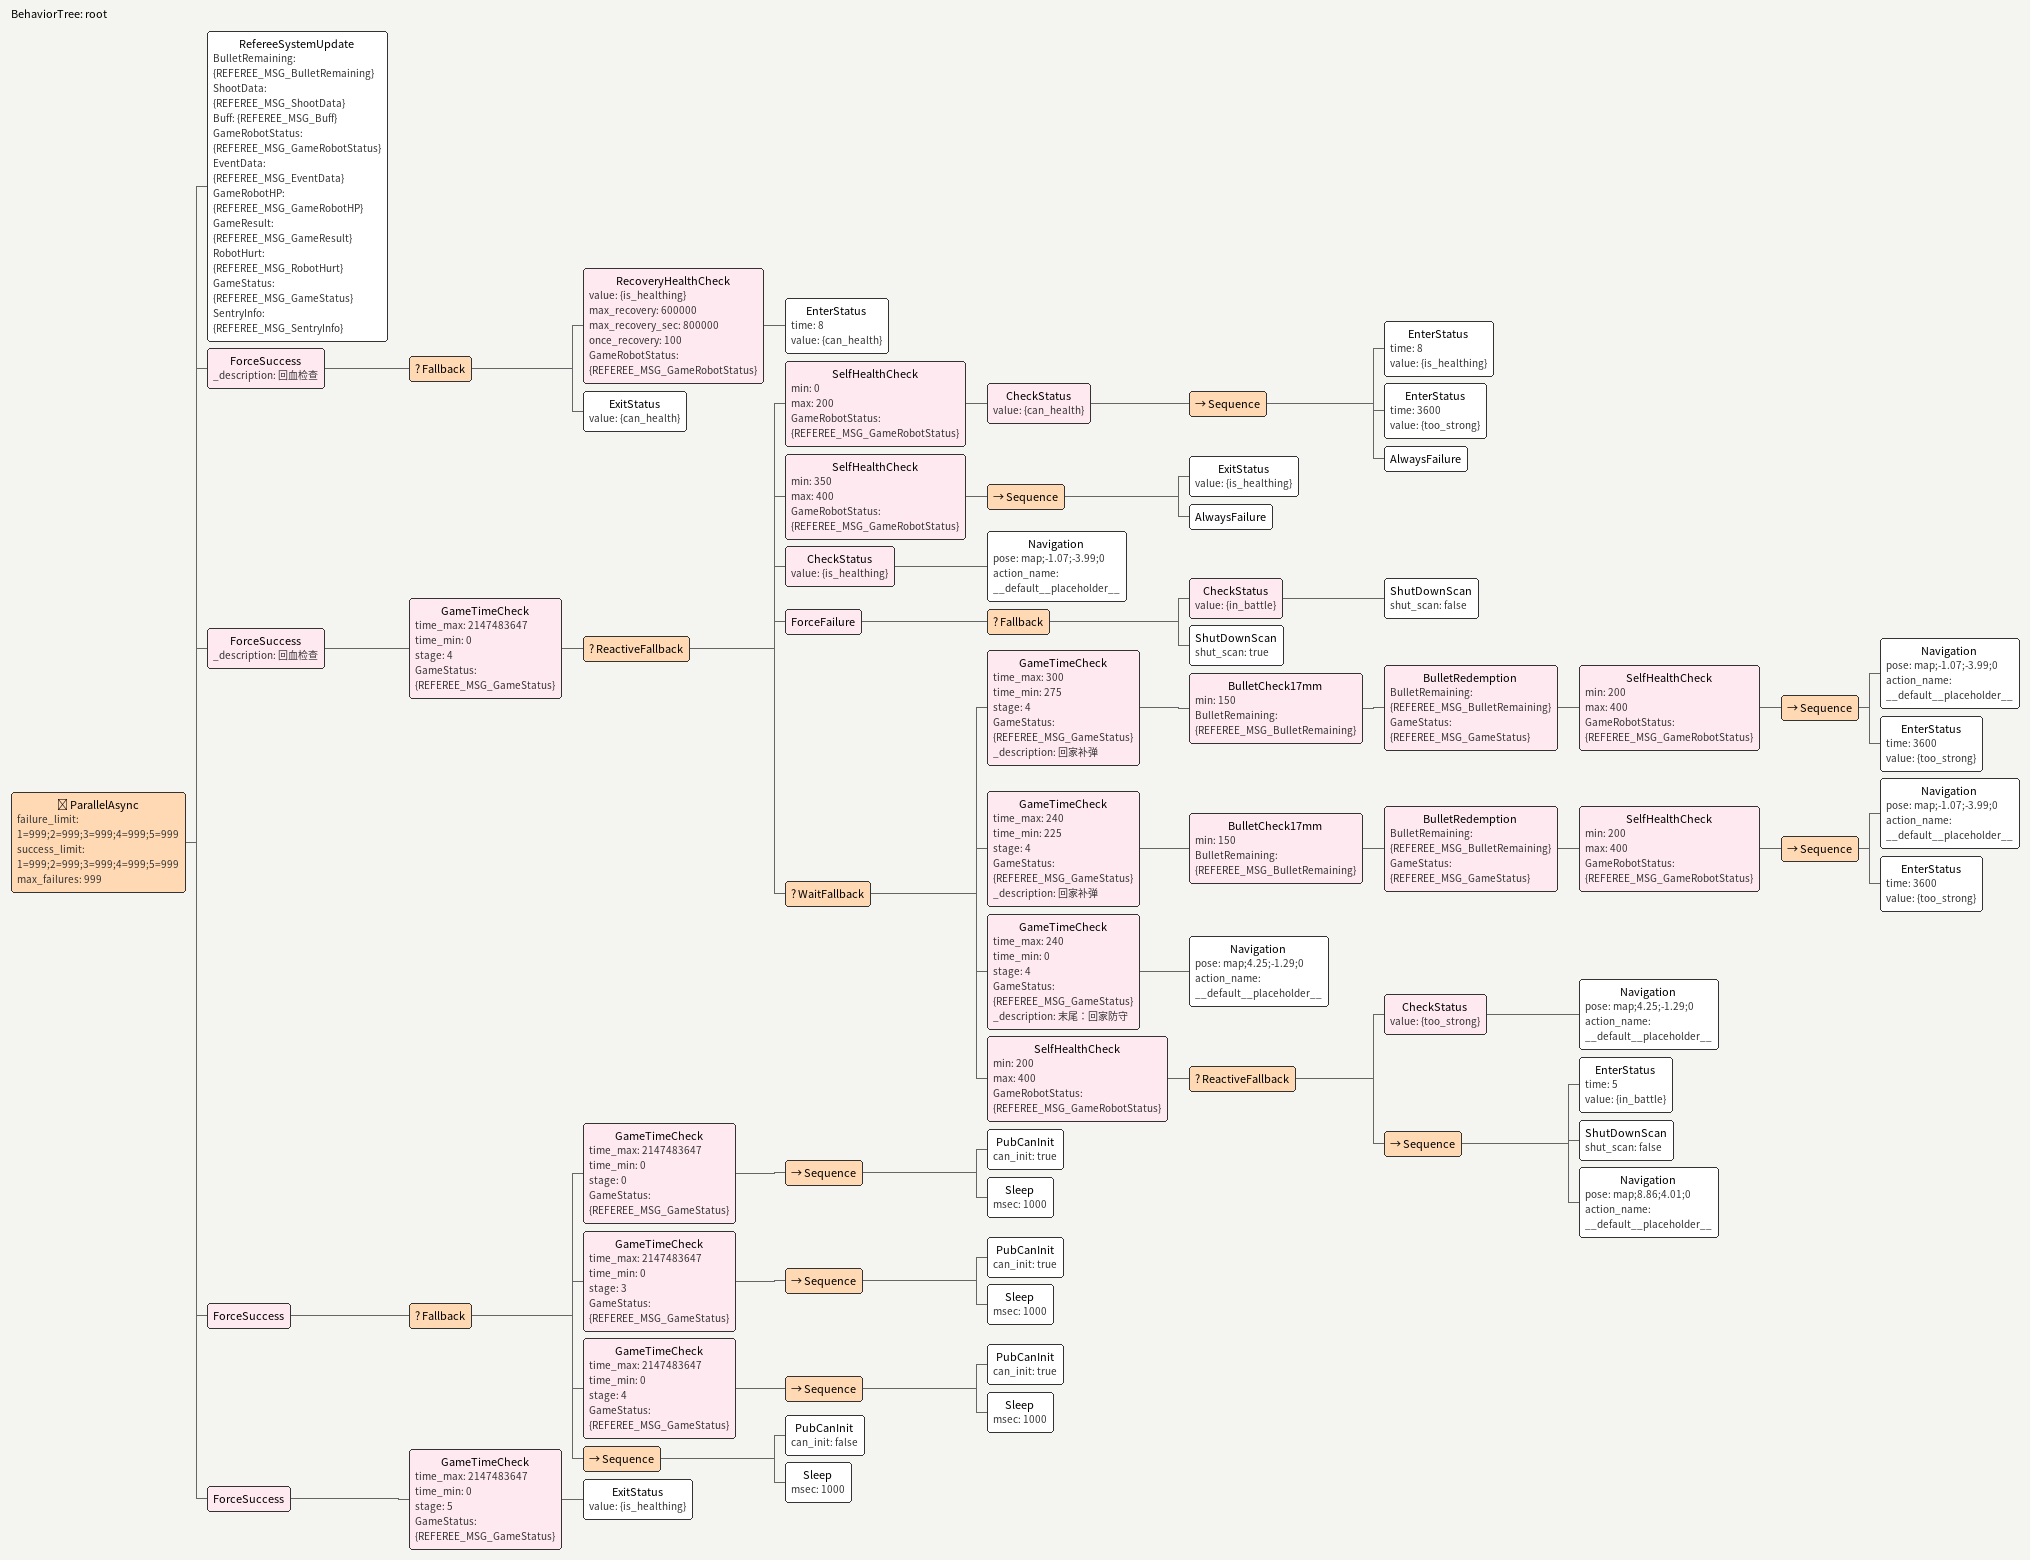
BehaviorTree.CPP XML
<?xml version="1.0" encoding="UTF-8"?>
<root BTCPP_format="4">
  <BehaviorTree ID="root">
    <ParallelAsync failure_limit="1=999;2=999;3=999;4=999;5=999"
                   success_limit="1=999;2=999;3=999;4=999;5=999"
                   max_failures="999">
      <RefereeSystemUpdate BulletRemaining="{REFEREE_MSG_BulletRemaining}"
                           ShootData="{REFEREE_MSG_ShootData}"
                           Buff="{REFEREE_MSG_Buff}"
                           GameRobotStatus="{REFEREE_MSG_GameRobotStatus}"
                           EventData="{REFEREE_MSG_EventData}"
                           GameRobotHP="{REFEREE_MSG_GameRobotHP}"
                           GameResult="{REFEREE_MSG_GameResult}"
                           RobotHurt="{REFEREE_MSG_RobotHurt}"
                           GameStatus="{REFEREE_MSG_GameStatus}"
                           SentryInfo="{REFEREE_MSG_SentryInfo}"/>
      <ForceSuccess _description="回血检查">
        <Fallback>
          <RecoveryHealthCheck value="{is_healthing}"
                               max_recovery="600000"
                               max_recovery_sec="800000"
                               once_recovery="100"
                               GameRobotStatus="{REFEREE_MSG_GameRobotStatus}">
            <EnterStatus time="8"
                         value="{can_health}"/>
          </RecoveryHealthCheck>
          <ExitStatus value="{can_health}"/>
        </Fallback>
      </ForceSuccess>
      <ForceSuccess _description="回血检查">
        <GameTimeCheck time_max="2147483647"
                       time_min="0"
                       stage="4"
                       GameStatus="{REFEREE_MSG_GameStatus}">
          <ReactiveFallback>
            <SelfHealthCheck min="0"
                             max="200"
                             GameRobotStatus="{REFEREE_MSG_GameRobotStatus}">
              <CheckStatus value="{can_health}">
                <Sequence>
                  <EnterStatus time="8"
                               value="{is_healthing}"/>
                  <EnterStatus time="3600"
                               value="{too_strong}"/>
                  <AlwaysFailure/>
                </Sequence>
              </CheckStatus>
            </SelfHealthCheck>
            <SelfHealthCheck min="350"
                             max="400"
                             GameRobotStatus="{REFEREE_MSG_GameRobotStatus}">
              <Sequence>
                <ExitStatus value="{is_healthing}"/>
                <AlwaysFailure/>
              </Sequence>
            </SelfHealthCheck>
            <CheckStatus value="{is_healthing}">
              <Navigation pose="map;-1.07;-3.99;0"
                          action_name="__default__placeholder__"/>
            </CheckStatus>
            <ForceFailure>
              <Fallback>
                <CheckStatus value="{in_battle}">
                  <ShutDownScan shut_scan="false"/>
                </CheckStatus>
                <ShutDownScan shut_scan="true"/>
              </Fallback>
            </ForceFailure>
            <WaitFallback>
              <GameTimeCheck time_max="300"
                             time_min="275"
                             stage="4"
                             GameStatus="{REFEREE_MSG_GameStatus}"
                             _description="回家补弹">
                <BulletCheck17mm min="150"
                                 BulletRemaining="{REFEREE_MSG_BulletRemaining}">
                  <BulletRedemption BulletRemaining="{REFEREE_MSG_BulletRemaining}"
                                    GameStatus="{REFEREE_MSG_GameStatus}">
                    <SelfHealthCheck min="200"
                                     max="400"
                                     GameRobotStatus="{REFEREE_MSG_GameRobotStatus}">
                      <Sequence>
                        <Navigation pose="map;-1.07;-3.99;0"
                                    action_name="__default__placeholder__"/>
                        <EnterStatus time="3600"
                                     value="{too_strong}"/>
                      </Sequence>
                    </SelfHealthCheck>
                  </BulletRedemption>
                </BulletCheck17mm>
              </GameTimeCheck>
              <GameTimeCheck time_max="240"
                             time_min="225"
                             stage="4"
                             GameStatus="{REFEREE_MSG_GameStatus}"
                             _description="回家补弹">
                <BulletCheck17mm min="150"
                                 BulletRemaining="{REFEREE_MSG_BulletRemaining}">
                  <BulletRedemption BulletRemaining="{REFEREE_MSG_BulletRemaining}"
                                    GameStatus="{REFEREE_MSG_GameStatus}">
                    <SelfHealthCheck min="200"
                                     max="400"
                                     GameRobotStatus="{REFEREE_MSG_GameRobotStatus}">
                      <Sequence>
                        <Navigation pose="map;-1.07;-3.99;0"
                                    action_name="__default__placeholder__"/>
                        <EnterStatus time="3600"
                                     value="{too_strong}"/>
                      </Sequence>
                    </SelfHealthCheck>
                  </BulletRedemption>
                </BulletCheck17mm>
              </GameTimeCheck>
              <GameTimeCheck time_max="240"
                             time_min="0"
                             stage="4"
                             GameStatus="{REFEREE_MSG_GameStatus}"
                             _description="末尾：回家防守">
                <Navigation pose="map;4.25;-1.29;0"
                            action_name="__default__placeholder__"/>
              </GameTimeCheck>
              <SelfHealthCheck min="200"
                               max="400"
                               GameRobotStatus="{REFEREE_MSG_GameRobotStatus}">
                <ReactiveFallback>
                  <CheckStatus value="{too_strong}">
                    <Navigation pose="map;4.25;-1.29;0"
                                action_name="__default__placeholder__"/>
                  </CheckStatus>
                  <Sequence>
                    <EnterStatus time="5"
                                 value="{in_battle}"/>
                    <ShutDownScan shut_scan="false"/>
                    <Navigation pose="map;8.86;4.01;0"
                                action_name="__default__placeholder__"/>
                  </Sequence>
                </ReactiveFallback>
              </SelfHealthCheck>
            </WaitFallback>
          </ReactiveFallback>
        </GameTimeCheck>
      </ForceSuccess>
      <ForceSuccess>
        <Fallback>
          <GameTimeCheck time_max="2147483647"
                         time_min="0"
                         stage="0"
                         GameStatus="{REFEREE_MSG_GameStatus}">
            <Sequence>
              <PubCanInit can_init="true"/>
              <Sleep msec="1000"/>
            </Sequence>
          </GameTimeCheck>
          <GameTimeCheck time_max="2147483647"
                         time_min="0"
                         stage="3"
                         GameStatus="{REFEREE_MSG_GameStatus}">
            <Sequence>
              <PubCanInit can_init="true"/>
              <Sleep msec="1000"/>
            </Sequence>
          </GameTimeCheck>
          <GameTimeCheck time_max="2147483647"
                         time_min="0"
                         stage="4"
                         GameStatus="{REFEREE_MSG_GameStatus}">
            <Sequence>
              <PubCanInit can_init="true"/>
              <Sleep msec="1000"/>
            </Sequence>
          </GameTimeCheck>
          <Sequence>
            <PubCanInit can_init="false"/>
            <Sleep msec="1000"/>
          </Sequence>
        </Fallback>
      </ForceSuccess>
      <ForceSuccess>
        <GameTimeCheck time_max="2147483647"
                       time_min="0"
                       stage="5"
                       GameStatus="{REFEREE_MSG_GameStatus}">
          <ExitStatus value="{is_healthing}"/>
        </GameTimeCheck>
      </ForceSuccess>
    </ParallelAsync>
  </BehaviorTree>

</root>
